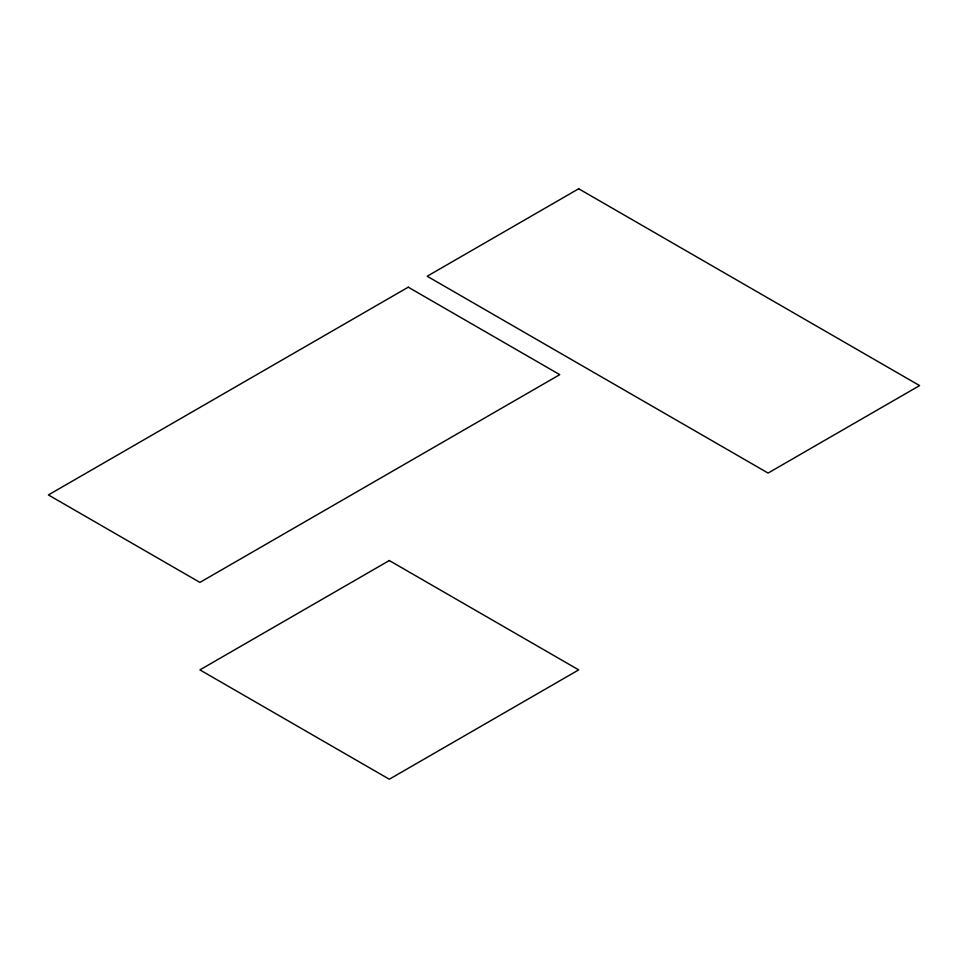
<?xml version="1.0" encoding="UTF-8"?>
<svg xmlns="http://www.w3.org/2000/svg" width="968" height="968" viewBox="0 0 968 968"><rect width="100%" height="100%" fill="white"/><g stroke="black" fill="none" stroke-linecap="round" stroke-linejoin="round"><path stroke-width="1.45" d="M408.242 287.181L48.4 494.938L199.916 582.409L559.758 374.652L408.242 287.181M578.695 188.772L427.178 276.243L768.084 473.062L919.6 385.591L578.695 188.772M389.305 560.545L199.916 669.88L389.305 779.228L578.695 669.88L389.305 560.545"/></g></svg>
